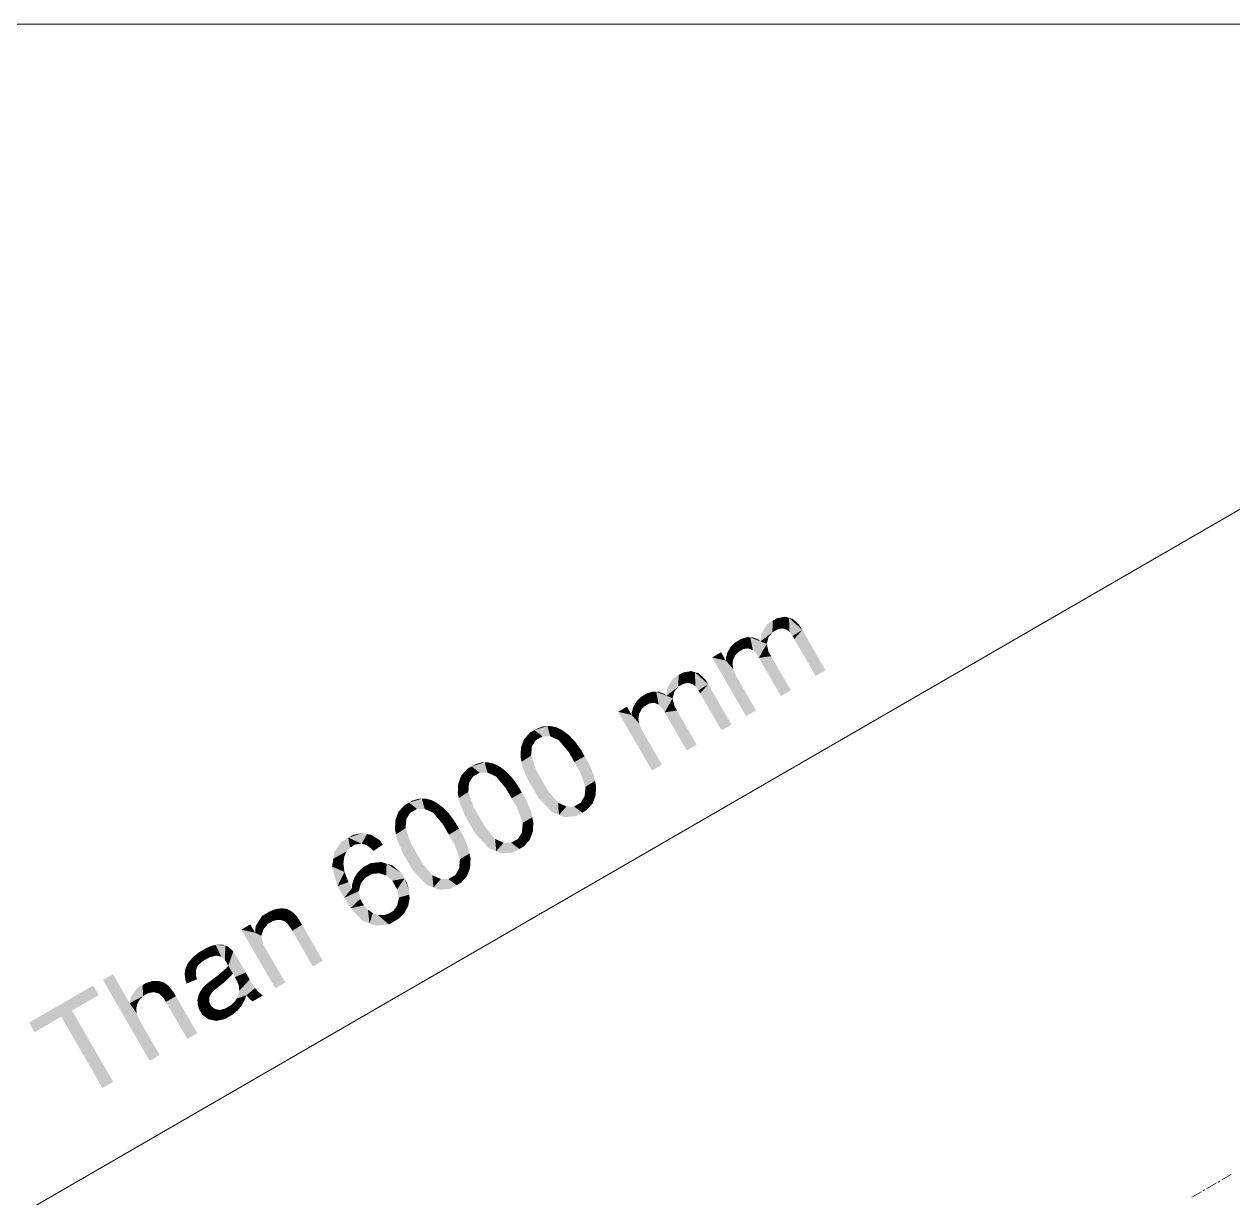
# Model space of a CAD drawing. Header units: millimetres. Extents: x 2 to 579, y 1 to 405.
# Drawn here: x 238.92 to 256.38, y 116.61 to 133.56 of the extents above; entities that cross this region are included whole.
import ezdxf

# ---------------------------------------------------------------- set-up
doc = ezdxf.new("R2010")
doc.units = ezdxf.units.MM
doc.linetypes.add('XKITLINE00', pattern=[0])
doc.layers.add('LinkedObject', color=7, linetype='Continuous', lineweight=0)

# ---------------------------------------------------------------- blocks, each defined once
blk = doc.blocks.new('*A4')
at = {"layer": 'LinkedObject'}
for points in [[(249.736, 124.946), (249.559, 124.647), (249.655, 124.899)], [(249.73, 124.778), (249.559, 124.647), (249.736, 124.946)], [(249.655, 124.899), (249.559, 124.647), (249.567, 124.75)], [(249.73, 124.778), (249.736, 124.946), (249.775, 124.803)], [(249.799, 124.982), (249.849, 124.831), (249.736, 124.946)], [(249.736, 124.946), (249.849, 124.831), (249.799, 124.818)], [(249.775, 124.803), (249.736, 124.946), (249.799, 124.818)], [(249.97, 124.988), (249.799, 124.982), (249.916, 125.004)], [(249.899, 124.829), (249.799, 124.982), (249.97, 124.988)], [(249.849, 124.831), (249.799, 124.982), (249.874, 124.83)], [(249.874, 124.83), (249.799, 124.982), (249.899, 124.829)], [(249.97, 124.988), (249.942, 124.813), (249.899, 124.829)], [(249.942, 124.813), (249.97, 124.988), (249.96, 124.798)], [(249.96, 124.798), (249.97, 124.988), (249.978, 124.783)], [(250.12, 124.885), (249.97, 124.988), (250.024, 124.973)], [(250.162, 124.813), (249.97, 124.988), (250.12, 124.885)], [(250.021, 124.725), (249.97, 124.988), (250.162, 124.813)], [(249.978, 124.783), (249.97, 124.988), (250.021, 124.725)], [(249.282, 124.684), (249.385, 124.546), (249.235, 124.657)], [(249.37, 124.709), (249.385, 124.546), (249.282, 124.684)], [(249.411, 124.707), (249.385, 124.546), (249.37, 124.709)], [(249.411, 124.707), (249.417, 124.532), (249.385, 124.546)], [(249.417, 124.532), (249.411, 124.707), (249.448, 124.519)], [(249.527, 124.675), (249.411, 124.707), (249.453, 124.705)], [(249.559, 124.647), (249.411, 124.707), (249.527, 124.675)], [(249.507, 124.457), (249.411, 124.707), (249.559, 124.647)], [(249.448, 124.519), (249.411, 124.707), (249.507, 124.457)], [(249.673, 124.705), (249.559, 124.647), (249.73, 124.778)], [(249.661, 124.658), (249.559, 124.647), (249.673, 124.705)], [(250.162, 124.813), (250.046, 124.682), (250.021, 124.725)], [(250.046, 124.682), (250.162, 124.813), (250.354, 124.148)], [(250.354, 124.148), (250.162, 124.813), (250.498, 124.231)], [(249.106, 124.532), (249.06, 124.413), (249.084, 124.494)], [(249.197, 124.448), (249.06, 124.413), (249.106, 124.532)], [(249.128, 124.57), (249.244, 124.497), (249.106, 124.532)], [(249.106, 124.532), (249.244, 124.497), (249.197, 124.448)], [(249.192, 124.632), (249.244, 124.497), (249.128, 124.57)], [(249.314, 124.537), (249.192, 124.632), (249.235, 124.657)], [(249.244, 124.497), (249.192, 124.632), (249.274, 124.514)], [(249.274, 124.514), (249.192, 124.632), (249.314, 124.537)], [(249.235, 124.657), (249.385, 124.546), (249.314, 124.537)], [(249.507, 124.457), (249.559, 124.647), (249.535, 124.409)], [(249.649, 124.612), (249.535, 124.409), (249.559, 124.647)], [(249.674, 124.499), (249.535, 124.409), (249.649, 124.612)], [(249.712, 124.434), (249.535, 124.409), (249.674, 124.499)], [(249.559, 124.647), (249.661, 124.658), (249.649, 124.612)], [(249.058, 124.371), (248.86, 124.415), (248.989, 124.49)], [(248.86, 124.415), (249.058, 124.371), (249.35, 123.568)], [(249.165, 124.387), (249.058, 124.371), (249.06, 124.413)], [(249.154, 124.319), (249.058, 124.371), (249.165, 124.387)], [(249.206, 124.149), (249.494, 123.651), (249.058, 124.371)], [(249.206, 124.149), (249.058, 124.371), (249.167, 124.244)], [(249.167, 124.244), (249.058, 124.371), (249.161, 124.281)], [(249.161, 124.281), (249.058, 124.371), (249.154, 124.319)], [(249.35, 123.568), (249.058, 124.371), (249.494, 123.651)], [(249.181, 124.418), (249.06, 124.413), (249.197, 124.448)], [(249.165, 124.387), (249.06, 124.413), (249.181, 124.418)], [(249.535, 124.409), (249.712, 124.434), (249.853, 123.858)], [(249.853, 123.858), (249.712, 124.434), (249.997, 123.941)], [(248.376, 124.16), (248.2, 123.861), (248.296, 124.114)], [(248.371, 123.992), (248.2, 123.861), (248.376, 124.16)], [(248.371, 123.992), (248.376, 124.16), (248.415, 124.018)], [(248.439, 124.197), (248.49, 124.045), (248.376, 124.16)], [(248.376, 124.16), (248.49, 124.045), (248.44, 124.032)], [(248.415, 124.018), (248.376, 124.16), (248.44, 124.032)], [(248.611, 124.203), (248.439, 124.197), (248.556, 124.218)], [(248.54, 124.043), (248.439, 124.197), (248.611, 124.203)], [(248.49, 124.045), (248.439, 124.197), (248.515, 124.044)], [(248.515, 124.044), (248.439, 124.197), (248.54, 124.043)], [(248.611, 124.203), (248.583, 124.027), (248.54, 124.043)], [(248.583, 124.027), (248.611, 124.203), (248.601, 124.012)], [(248.601, 124.012), (248.611, 124.203), (248.619, 123.998)], [(248.761, 124.1), (248.611, 124.203), (248.665, 124.187)], [(248.803, 124.027), (248.611, 124.203), (248.761, 124.1)], [(248.661, 123.94), (248.611, 124.203), (248.803, 124.027)], [(248.619, 123.998), (248.611, 124.203), (248.661, 123.94)], [(248.296, 124.114), (248.2, 123.861), (248.207, 123.964)], [(248.314, 123.919), (248.2, 123.861), (248.371, 123.992)], [(248.803, 124.027), (248.686, 123.896), (248.661, 123.94)], [(248.686, 123.896), (248.803, 124.027), (248.995, 123.363)], [(248.995, 123.363), (248.803, 124.027), (249.139, 123.446)], [(247.833, 123.846), (247.885, 123.711), (247.769, 123.784)], [(247.955, 123.751), (247.833, 123.846), (247.875, 123.871)], [(247.885, 123.711), (247.833, 123.846), (247.915, 123.728)], [(247.915, 123.728), (247.833, 123.846), (247.955, 123.751)], [(247.922, 123.898), (248.026, 123.761), (247.875, 123.871)], [(247.875, 123.871), (248.026, 123.761), (247.955, 123.751)], [(248.011, 123.923), (248.026, 123.761), (247.922, 123.898)], [(248.052, 123.921), (248.026, 123.761), (248.011, 123.923)], [(248.052, 123.921), (248.057, 123.747), (248.026, 123.761)], [(248.057, 123.747), (248.052, 123.921), (248.089, 123.733)], [(248.167, 123.889), (248.052, 123.921), (248.093, 123.919)], [(248.2, 123.861), (248.052, 123.921), (248.167, 123.889)], [(248.148, 123.671), (248.052, 123.921), (248.2, 123.861)], [(248.089, 123.733), (248.052, 123.921), (248.148, 123.671)], [(248.148, 123.671), (248.2, 123.861), (248.175, 123.623)], [(248.289, 123.826), (248.175, 123.623), (248.2, 123.861)], [(248.315, 123.714), (248.175, 123.623), (248.289, 123.826)], [(248.302, 123.873), (248.2, 123.861), (248.314, 123.919)], [(248.2, 123.861), (248.302, 123.873), (248.289, 123.826)], [(247.698, 123.585), (247.501, 123.63), (247.63, 123.704)], [(247.501, 123.63), (247.698, 123.585), (247.991, 122.782)], [(247.805, 123.601), (247.698, 123.585), (247.7, 123.628)], [(247.747, 123.746), (247.7, 123.628), (247.724, 123.708)], [(247.838, 123.663), (247.7, 123.628), (247.747, 123.746)], [(247.822, 123.632), (247.7, 123.628), (247.838, 123.663)], [(247.805, 123.601), (247.7, 123.628), (247.822, 123.632)], [(247.769, 123.784), (247.885, 123.711), (247.747, 123.746)], [(247.747, 123.746), (247.885, 123.711), (247.838, 123.663)], [(248.353, 123.648), (248.175, 123.623), (248.315, 123.714)], [(248.175, 123.623), (248.353, 123.648), (248.493, 123.073)], [(248.493, 123.073), (248.353, 123.648), (248.637, 123.156)], [(247.795, 123.533), (247.698, 123.585), (247.805, 123.601)], [(247.847, 123.363), (248.135, 122.865), (247.698, 123.585)], [(247.847, 123.363), (247.698, 123.585), (247.807, 123.458)], [(247.807, 123.458), (247.698, 123.585), (247.801, 123.496)], [(247.801, 123.496), (247.698, 123.585), (247.795, 123.533)], [(247.991, 122.782), (247.698, 123.585), (248.135, 122.865)], [(246.229, 123.33), (246.311, 123.218), (246.143, 123.234)], [(246.293, 123.366), (246.311, 123.218), (246.229, 123.33)], [(246.48, 123.424), (246.293, 123.366), (246.433, 123.422)], [(246.522, 123.276), (246.293, 123.366), (246.48, 123.424)], [(246.433, 123.422), (246.293, 123.366), (246.34, 123.393)], [(246.293, 123.366), (246.41, 123.275), (246.36, 123.246)], [(246.41, 123.275), (246.293, 123.366), (246.522, 123.276)], [(246.311, 123.218), (246.293, 123.366), (246.36, 123.246)], [(246.526, 123.425), (246.583, 123.248), (246.48, 123.424)], [(246.48, 123.424), (246.583, 123.248), (246.522, 123.276)], [(246.616, 123.405), (246.583, 123.248), (246.526, 123.425)], [(246.66, 123.382), (246.583, 123.248), (246.616, 123.405)], [(246.66, 123.382), (246.644, 123.22), (246.583, 123.248)], [(246.703, 123.36), (246.644, 123.22), (246.66, 123.382)], [(246.79, 123.294), (246.644, 123.22), (246.703, 123.36)], [(246.832, 123.25), (246.644, 123.22), (246.79, 123.294)], [(246.099, 123.118), (246.251, 123.071), (246.092, 122.984)], [(246.256, 123.13), (246.099, 123.118), (246.121, 123.176)], [(246.251, 123.071), (246.099, 123.118), (246.256, 123.13)], [(246.143, 123.234), (246.311, 123.218), (246.121, 123.176)], [(246.121, 123.176), (246.311, 123.218), (246.256, 123.13)], [(246.832, 123.25), (246.788, 123.048), (246.644, 123.22)], [(246.875, 123.207), (246.788, 123.048), (246.832, 123.25)], [(246.968, 123.076), (246.788, 123.048), (246.875, 123.207)], [(246.092, 122.984), (246.251, 123.071), (246.107, 122.908)], [(246.107, 122.908), (246.251, 123.071), (246.245, 122.997)], [(246.245, 122.997), (246.198, 122.653), (246.107, 122.908)], [(246.322, 122.778), (246.198, 122.653), (246.245, 122.997)], [(246.968, 123.076), (246.871, 122.904), (246.788, 123.048)], [(247.018, 122.989), (246.871, 122.904), (246.968, 123.076)], [(247.018, 122.989), (246.954, 122.76), (246.871, 122.904)], [(247.078, 122.886), (246.954, 122.76), (247.018, 122.989)], [(245.322, 122.805), (245.404, 122.693), (245.236, 122.71)], [(245.386, 122.842), (245.404, 122.693), (245.322, 122.805)], [(245.573, 122.9), (245.386, 122.842), (245.526, 122.898)], [(245.615, 122.752), (245.386, 122.842), (245.573, 122.9)], [(245.526, 122.898), (245.386, 122.842), (245.433, 122.869)], [(245.386, 122.842), (245.503, 122.751), (245.453, 122.722)], [(245.503, 122.751), (245.386, 122.842), (245.615, 122.752)], [(245.404, 122.693), (245.386, 122.842), (245.453, 122.722)], [(245.619, 122.901), (245.676, 122.724), (245.573, 122.9)], [(245.573, 122.9), (245.676, 122.724), (245.615, 122.752)], [(245.709, 122.88), (245.676, 122.724), (245.619, 122.901)], [(245.753, 122.858), (245.676, 122.724), (245.709, 122.88)], [(245.753, 122.858), (245.737, 122.696), (245.676, 122.724)], [(245.796, 122.836), (245.737, 122.696), (245.753, 122.858)], [(245.883, 122.77), (245.737, 122.696), (245.796, 122.836)], [(245.925, 122.726), (245.737, 122.696), (245.883, 122.77)], [(246.107, 122.908), (246.198, 122.653), (246.122, 122.832)], [(246.198, 122.653), (246.322, 122.778), (246.257, 122.549)], [(246.257, 122.549), (246.322, 122.778), (246.405, 122.634)], [(246.954, 122.76), (247.078, 122.886), (247.031, 122.549)], [(247.031, 122.549), (247.078, 122.886), (247.168, 122.632)], [(247.168, 122.632), (247.078, 122.886), (247.153, 122.708)], [(245.192, 122.593), (245.344, 122.547), (245.185, 122.459)], [(245.349, 122.606), (245.192, 122.593), (245.214, 122.652)], [(245.344, 122.547), (245.192, 122.593), (245.349, 122.606)], [(245.236, 122.71), (245.404, 122.693), (245.214, 122.652)], [(245.214, 122.652), (245.404, 122.693), (245.349, 122.606)], [(245.925, 122.726), (245.881, 122.524), (245.737, 122.696)], [(245.968, 122.682), (245.881, 122.524), (245.925, 122.726)], [(246.061, 122.552), (245.881, 122.524), (245.968, 122.682)], [(246.405, 122.634), (246.353, 122.385), (246.257, 122.549)], [(246.488, 122.49), (246.353, 122.385), (246.405, 122.634)], [(247.168, 122.632), (247.025, 122.482), (247.031, 122.549)], [(247.184, 122.557), (247.025, 122.482), (247.168, 122.632)], [(245.185, 122.459), (245.344, 122.547), (245.2, 122.384)], [(245.2, 122.384), (245.344, 122.547), (245.338, 122.472)], [(245.338, 122.472), (245.291, 122.129), (245.2, 122.384)], [(245.415, 122.254), (245.291, 122.129), (245.338, 122.472)], [(246.061, 122.552), (245.964, 122.38), (245.881, 122.524)], [(246.111, 122.465), (245.964, 122.38), (246.061, 122.552)], [(246.111, 122.465), (246.047, 122.236), (245.964, 122.38)], [(246.171, 122.362), (246.047, 122.236), (246.111, 122.465)], [(246.488, 122.49), (246.648, 122.14), (246.353, 122.385)], [(246.632, 122.318), (246.648, 122.14), (246.488, 122.49)], [(247.155, 122.364), (246.964, 122.32), (247.019, 122.415)], [(247.025, 122.482), (247.177, 122.423), (247.019, 122.415)], [(247.019, 122.415), (247.177, 122.423), (247.155, 122.364)], [(247.177, 122.423), (247.025, 122.482), (247.184, 122.557)], [(244.415, 122.281), (244.497, 122.169), (244.329, 122.186)], [(244.479, 122.318), (244.497, 122.169), (244.415, 122.281)], [(244.666, 122.375), (244.479, 122.318), (244.619, 122.374)], [(244.708, 122.228), (244.479, 122.318), (244.666, 122.375)], [(244.619, 122.374), (244.479, 122.318), (244.526, 122.345)], [(244.479, 122.318), (244.596, 122.227), (244.546, 122.198)], [(244.596, 122.227), (244.479, 122.318), (244.708, 122.228)], [(244.497, 122.169), (244.479, 122.318), (244.546, 122.198)], [(244.712, 122.377), (244.769, 122.2), (244.666, 122.375)], [(244.666, 122.375), (244.769, 122.2), (244.708, 122.228)], [(244.802, 122.356), (244.769, 122.2), (244.712, 122.377)], [(244.846, 122.334), (244.769, 122.2), (244.802, 122.356)], [(244.846, 122.334), (244.83, 122.172), (244.769, 122.2)], [(244.889, 122.311), (244.83, 122.172), (244.846, 122.334)], [(244.976, 122.245), (244.83, 122.172), (244.889, 122.311)], [(245.018, 122.202), (244.83, 122.172), (244.976, 122.245)], [(245.2, 122.384), (245.291, 122.129), (245.215, 122.308)], [(245.291, 122.129), (245.415, 122.254), (245.35, 122.025)], [(245.35, 122.025), (245.415, 122.254), (245.498, 122.11)], [(246.047, 122.236), (246.171, 122.362), (246.124, 122.025)], [(246.124, 122.025), (246.171, 122.362), (246.261, 122.108)], [(246.261, 122.108), (246.171, 122.362), (246.246, 122.184)], [(246.353, 122.385), (246.648, 122.14), (246.548, 122.18)], [(246.648, 122.14), (246.632, 122.318), (246.694, 122.29)], [(246.755, 122.262), (246.648, 122.14), (246.694, 122.29)], [(246.755, 122.262), (246.983, 122.173), (246.648, 122.14)], [(246.865, 122.262), (246.983, 122.173), (246.755, 122.262)], [(246.983, 122.173), (246.865, 122.262), (246.914, 122.291)], [(246.964, 122.32), (246.983, 122.173), (246.914, 122.291)], [(247.133, 122.306), (246.964, 122.32), (247.155, 122.364)], [(247.047, 122.21), (246.964, 122.32), (247.133, 122.306)], [(246.983, 122.173), (246.964, 122.32), (247.047, 122.21)], [(244.285, 122.069), (244.437, 122.023), (244.278, 121.935)], [(244.442, 122.082), (244.285, 122.069), (244.307, 122.128)], [(244.437, 122.023), (244.285, 122.069), (244.442, 122.082)], [(244.329, 122.186), (244.497, 122.169), (244.307, 122.128)], [(244.307, 122.128), (244.497, 122.169), (244.442, 122.082)], [(245.018, 122.202), (244.974, 122), (244.83, 122.172)], [(245.061, 122.158), (244.974, 122), (245.018, 122.202)], [(245.154, 122.028), (244.974, 122), (245.061, 122.158)], [(245.498, 122.11), (245.446, 121.861), (245.35, 122.025)], [(245.581, 121.966), (245.446, 121.861), (245.498, 122.11)], [(246.261, 122.108), (246.118, 121.958), (246.124, 122.025)], [(246.277, 122.033), (246.118, 121.958), (246.261, 122.108)], [(246.648, 122.14), (246.983, 122.173), (246.731, 122.108)], [(246.731, 122.108), (246.983, 122.173), (246.898, 122.124)], [(243.808, 121.879), (243.604, 121.812), (243.673, 121.852)], [(243.875, 121.866), (243.604, 121.812), (243.808, 121.879)], [(244.278, 121.935), (244.437, 122.023), (244.293, 121.859)], [(244.293, 121.859), (244.437, 122.023), (244.431, 121.948)], [(244.431, 121.948), (244.384, 121.605), (244.293, 121.859)], [(244.508, 121.73), (244.384, 121.605), (244.431, 121.948)], [(245.154, 122.028), (245.057, 121.855), (244.974, 122)], [(245.204, 121.941), (245.057, 121.855), (245.154, 122.028)], [(245.204, 121.941), (245.14, 121.712), (245.057, 121.855)], [(245.264, 121.838), (245.14, 121.712), (245.204, 121.941)], [(245.581, 121.966), (245.741, 121.616), (245.446, 121.861)], [(245.725, 121.794), (245.741, 121.616), (245.581, 121.966)], [(246.248, 121.84), (246.057, 121.795), (246.112, 121.891)], [(246.118, 121.958), (246.27, 121.899), (246.112, 121.891)], [(246.112, 121.891), (246.27, 121.899), (246.248, 121.84)], [(246.27, 121.899), (246.118, 121.958), (246.277, 122.033)], [(243.604, 121.812), (243.387, 121.508), (243.511, 121.759)], [(243.629, 121.669), (243.387, 121.508), (243.604, 121.812)], [(243.511, 121.759), (243.387, 121.508), (243.403, 121.607)], [(243.796, 121.725), (243.604, 121.812), (243.875, 121.866)], [(243.604, 121.812), (243.706, 121.714), (243.663, 121.689)], [(243.706, 121.714), (243.604, 121.812), (243.796, 121.725)], [(243.629, 121.669), (243.604, 121.812), (243.663, 121.689)], [(243.796, 121.725), (243.875, 121.866), (243.843, 121.711)], [(243.875, 121.866), (243.871, 121.702), (243.843, 121.711)], [(243.871, 121.702), (243.875, 121.866), (243.934, 121.656)], [(244.056, 121.776), (243.875, 121.866), (243.941, 121.852)], [(243.934, 121.656), (243.875, 121.866), (244.056, 121.776)], [(243.934, 121.656), (244.056, 121.776), (243.968, 121.619)], [(243.968, 121.619), (244.056, 121.776), (244.104, 121.713)], [(244.293, 121.859), (244.384, 121.605), (244.308, 121.784)], [(244.384, 121.605), (244.508, 121.73), (244.443, 121.501)], [(244.443, 121.501), (244.508, 121.73), (244.591, 121.586)], [(245.14, 121.712), (245.264, 121.838), (245.217, 121.501)], [(245.217, 121.501), (245.264, 121.838), (245.354, 121.584)], [(245.354, 121.584), (245.264, 121.838), (245.339, 121.66)], [(245.446, 121.861), (245.741, 121.616), (245.641, 121.656)], [(245.741, 121.616), (245.725, 121.794), (245.787, 121.766)], [(245.848, 121.738), (245.741, 121.616), (245.787, 121.766)], [(245.848, 121.738), (246.076, 121.649), (245.741, 121.616)], [(245.958, 121.738), (246.076, 121.649), (245.848, 121.738)], [(246.076, 121.649), (245.958, 121.738), (246.007, 121.767)], [(246.057, 121.795), (246.076, 121.649), (246.007, 121.767)], [(246.226, 121.781), (246.057, 121.795), (246.248, 121.84)], [(246.14, 121.686), (246.057, 121.795), (246.226, 121.781)], [(246.076, 121.649), (246.057, 121.795), (246.14, 121.686)], [(243.545, 121.537), (243.369, 121.395), (243.387, 121.508)], [(243.533, 121.434), (243.369, 121.395), (243.545, 121.537)], [(243.58, 121.615), (243.387, 121.508), (243.629, 121.669)], [(243.564, 121.581), (243.387, 121.508), (243.58, 121.615)], [(243.387, 121.508), (243.564, 121.581), (243.545, 121.537)], [(244.591, 121.586), (244.539, 121.336), (244.443, 121.501)], [(244.674, 121.442), (244.539, 121.336), (244.591, 121.586)], [(245.354, 121.584), (245.211, 121.434), (245.217, 121.501)], [(245.37, 121.508), (245.211, 121.434), (245.354, 121.584)], [(245.741, 121.616), (246.076, 121.649), (245.824, 121.584)], [(245.824, 121.584), (246.076, 121.649), (245.991, 121.6)], [(243.541, 121.375), (243.369, 121.395), (243.533, 121.434)], [(243.549, 121.317), (243.449, 121.113), (243.369, 121.395)], [(243.549, 121.317), (243.369, 121.395), (243.541, 121.375)], [(243.81, 121.378), (243.895, 121.259), (243.742, 121.313)], [(243.944, 121.287), (243.81, 121.378), (243.851, 121.402)], [(243.895, 121.259), (243.81, 121.378), (243.944, 121.287)], [(243.923, 121.443), (244.046, 121.299), (243.851, 121.402)], [(243.851, 121.402), (244.046, 121.299), (243.944, 121.287)], [(244.076, 121.461), (244.046, 121.299), (243.923, 121.443)], [(244.157, 121.437), (244.046, 121.299), (244.076, 121.461)], [(244.046, 121.299), (244.157, 121.437), (244.098, 121.283)], [(244.157, 121.437), (244.151, 121.267), (244.098, 121.283)], [(244.151, 121.267), (244.157, 121.437), (244.238, 121.19)], [(244.367, 121.306), (244.157, 121.437), (244.238, 121.414)], [(244.416, 121.222), (244.157, 121.437), (244.367, 121.306)], [(244.238, 121.19), (244.157, 121.437), (244.416, 121.222)], [(244.674, 121.442), (244.834, 121.092), (244.539, 121.336)], [(244.818, 121.27), (244.834, 121.092), (244.674, 121.442)], [(245.341, 121.316), (245.15, 121.271), (245.205, 121.367)], [(245.211, 121.434), (245.363, 121.374), (245.205, 121.367)], [(245.205, 121.367), (245.363, 121.374), (245.341, 121.316)], [(245.363, 121.374), (245.211, 121.434), (245.37, 121.508)], [(243.607, 121.17), (243.449, 121.113), (243.549, 121.317)], [(243.716, 121.272), (243.657, 121.082), (243.689, 121.232)], [(243.846, 121.23), (243.657, 121.082), (243.716, 121.272)], [(243.689, 121.232), (243.657, 121.082), (243.66, 121.136)], [(243.784, 121.148), (243.657, 121.082), (243.846, 121.23)], [(243.742, 121.313), (243.895, 121.259), (243.716, 121.272)], [(243.716, 121.272), (243.895, 121.259), (243.846, 121.23)], [(244.238, 121.19), (244.416, 121.222), (244.273, 121.129)], [(244.416, 121.222), (244.31, 121.066), (244.273, 121.129)], [(244.31, 121.066), (244.416, 121.222), (244.335, 120.947)], [(244.335, 120.947), (244.416, 121.222), (244.486, 120.99)], [(244.483, 121.051), (244.416, 121.222), (244.448, 121.167)], [(244.486, 120.99), (244.416, 121.222), (244.483, 121.051)], [(244.539, 121.336), (244.834, 121.092), (244.734, 121.132)], [(244.834, 121.092), (244.818, 121.27), (244.88, 121.242)], [(244.941, 121.214), (244.834, 121.092), (244.88, 121.242)], [(244.941, 121.214), (245.169, 121.125), (244.834, 121.092)], [(245.051, 121.214), (245.169, 121.125), (244.941, 121.214)], [(245.169, 121.125), (245.051, 121.214), (245.1, 121.243)], [(245.15, 121.271), (245.169, 121.125), (245.1, 121.243)], [(245.319, 121.257), (245.15, 121.271), (245.341, 121.316)], [(245.233, 121.162), (245.15, 121.271), (245.319, 121.257)], [(245.169, 121.125), (245.15, 121.271), (245.233, 121.162)], [(243.607, 121.17), (243.546, 120.943), (243.449, 121.113)], [(243.657, 121.082), (243.546, 120.943), (243.607, 121.17)], [(243.546, 120.943), (243.657, 121.082), (243.756, 121.039)], [(243.756, 121.039), (243.634, 120.792), (243.546, 120.943)], [(243.775, 120.927), (243.634, 120.792), (243.756, 121.039)], [(243.77, 121.093), (243.657, 121.082), (243.784, 121.148)], [(243.657, 121.082), (243.77, 121.093), (243.756, 121.039)], [(244.834, 121.092), (245.169, 121.125), (244.917, 121.059)], [(244.917, 121.059), (245.169, 121.125), (245.084, 121.076)], [(243.634, 120.792), (243.775, 120.927), (243.808, 120.871)], [(243.83, 120.834), (243.634, 120.792), (243.808, 120.871)], [(243.83, 120.834), (243.911, 120.574), (243.634, 120.792)], [(243.887, 120.772), (243.911, 120.574), (243.83, 120.834)], [(244.44, 120.77), (244.255, 120.754), (244.312, 120.836)], [(244.324, 120.892), (244.467, 120.819), (244.312, 120.836)], [(244.312, 120.836), (244.467, 120.819), (244.44, 120.77)], [(244.486, 120.99), (244.324, 120.892), (244.335, 120.947)], [(244.49, 120.929), (244.324, 120.892), (244.486, 120.99)], [(244.467, 120.819), (244.324, 120.892), (244.49, 120.929)], [(242.447, 120.733), (242.265, 120.535), (242.359, 120.683)], [(242.442, 120.565), (242.265, 120.535), (242.447, 120.733)], [(242.442, 120.565), (242.447, 120.733), (242.488, 120.592)], [(242.485, 120.755), (242.574, 120.624), (242.447, 120.733)], [(242.447, 120.733), (242.574, 120.624), (242.516, 120.608)], [(242.488, 120.592), (242.447, 120.733), (242.516, 120.608)], [(242.563, 120.782), (242.574, 120.624), (242.485, 120.755)], [(242.603, 120.787), (242.574, 120.624), (242.563, 120.782)], [(242.574, 120.624), (242.603, 120.787), (242.602, 120.623)], [(242.603, 120.787), (242.631, 120.623), (242.602, 120.623)], [(242.712, 120.783), (242.603, 120.787), (242.643, 120.792)], [(242.741, 120.77), (242.603, 120.787), (242.712, 120.783)], [(242.681, 120.605), (242.603, 120.787), (242.741, 120.77)], [(242.631, 120.623), (242.603, 120.787), (242.681, 120.605)], [(242.741, 120.77), (242.702, 120.588), (242.681, 120.605)], [(242.769, 120.757), (242.702, 120.588), (242.741, 120.77)], [(242.822, 120.717), (242.702, 120.588), (242.769, 120.757)], [(242.702, 120.588), (242.822, 120.717), (242.723, 120.571)], [(242.723, 120.571), (242.822, 120.717), (242.846, 120.69)], [(242.846, 120.69), (242.769, 120.511), (242.723, 120.571)], [(242.862, 120.672), (242.769, 120.511), (242.846, 120.69)], [(242.906, 120.605), (242.769, 120.511), (242.862, 120.672)], [(243.634, 120.792), (243.911, 120.574), (243.816, 120.607)], [(243.922, 120.747), (243.911, 120.574), (243.887, 120.772)], [(243.911, 120.574), (243.922, 120.747), (243.957, 120.722)], [(243.957, 120.722), (244.191, 120.559), (243.911, 120.574)], [(244.031, 120.696), (244.191, 120.559), (243.957, 120.722)], [(244.07, 120.694), (244.191, 120.559), (244.031, 120.696)], [(244.108, 120.693), (244.191, 120.559), (244.07, 120.694)], [(244.178, 120.709), (244.28, 120.611), (244.108, 120.693)], [(244.108, 120.693), (244.28, 120.611), (244.191, 120.559)], [(244.28, 120.611), (244.178, 120.709), (244.209, 120.728)], [(244.255, 120.754), (244.28, 120.611), (244.209, 120.728)], [(244.413, 120.721), (244.255, 120.754), (244.44, 120.77)], [(244.333, 120.642), (244.255, 120.754), (244.413, 120.721)], [(244.28, 120.611), (244.255, 120.754), (244.333, 120.642)], [(242.258, 120.439), (242.059, 120.484), (242.189, 120.559)], [(242.059, 120.484), (242.425, 120.183), (242.549, 119.637)], [(242.425, 120.183), (242.059, 120.484), (242.378, 120.264)], [(242.347, 120.394), (242.059, 120.484), (242.258, 120.439)], [(242.378, 120.264), (242.059, 120.484), (242.347, 120.394)], [(242.265, 120.535), (242.38, 120.491), (242.258, 120.439)], [(242.258, 120.439), (242.38, 120.491), (242.347, 120.394)], [(242.38, 120.491), (242.265, 120.535), (242.442, 120.565)], [(242.906, 120.605), (242.794, 120.467), (242.769, 120.511)], [(242.935, 120.555), (242.794, 120.467), (242.906, 120.605)], [(242.794, 120.467), (242.935, 120.555), (243.092, 119.951)], [(243.092, 119.951), (242.935, 120.555), (243.236, 120.034)], [(243.911, 120.574), (244.191, 120.559), (244.006, 120.541)], [(241.444, 120.154), (241.324, 120.044), (241.357, 120.083)], [(241.496, 120.025), (241.324, 120.044), (241.444, 120.154)], [(241.499, 120.185), (241.601, 120.085), (241.444, 120.154)], [(241.496, 120.025), (241.444, 120.154), (241.546, 120.054)], [(241.546, 120.054), (241.444, 120.154), (241.601, 120.085)], [(241.689, 120.262), (241.499, 120.185), (241.648, 120.255)], [(241.696, 120.108), (241.499, 120.185), (241.689, 120.262)], [(241.648, 120.255), (241.499, 120.185), (241.553, 120.217)], [(241.601, 120.085), (241.499, 120.185), (241.696, 120.108)], [(241.799, 120.265), (241.689, 120.262), (241.731, 120.268)], [(241.826, 120.255), (241.689, 120.262), (241.799, 120.265)], [(241.696, 120.108), (241.689, 120.262), (241.738, 120.1)], [(241.738, 120.1), (241.689, 120.262), (241.768, 120.094)], [(241.689, 120.262), (241.824, 120.044), (241.768, 120.094)], [(241.826, 120.255), (241.824, 120.044), (241.689, 120.262)], [(241.853, 120.245), (241.824, 120.044), (241.826, 120.255)], [(241.904, 120.209), (241.824, 120.044), (241.853, 120.245)], [(241.927, 120.183), (241.824, 120.044), (241.904, 120.209)], [(241.824, 120.044), (241.927, 120.183), (241.942, 120.167)], [(241.824, 120.044), (241.942, 120.167), (241.849, 120)], [(241.849, 120), (241.942, 120.167), (241.852, 119.996)], [(241.852, 119.996), (241.942, 120.167), (241.862, 119.977)], [(241.862, 119.977), (241.942, 120.167), (241.87, 119.962)], [(241.87, 119.962), (241.942, 120.167), (241.936, 119.85)], [(241.983, 120.103), (241.936, 119.85), (241.942, 120.167)], [(242.549, 119.637), (242.425, 120.183), (242.693, 119.72)], [(241.417, 119.932), (241.246, 119.886), (241.431, 119.964)], [(241.252, 119.926), (241.431, 119.964), (241.246, 119.886)], [(241.291, 120.006), (241.431, 119.964), (241.252, 119.926)], [(241.324, 120.044), (241.431, 119.964), (241.291, 120.006)], [(241.431, 119.964), (241.324, 120.044), (241.496, 120.025)], [(241.87, 119.962), (241.936, 119.85), (241.838, 119.924)], [(242.011, 120.055), (241.936, 119.85), (241.983, 120.103)], [(242.011, 120.055), (241.966, 119.797), (241.936, 119.85)], [(242.122, 119.864), (241.966, 119.797), (242.011, 120.055)], [(240.445, 119.421), (240.059, 119.757), (240.203, 119.84)], [(241.246, 119.886), (241.267, 119.704), (241.24, 119.845)], [(241.24, 119.845), (241.267, 119.704), (241.251, 119.755)], [(241.404, 119.901), (241.246, 119.886), (241.417, 119.932)], [(241.404, 119.901), (241.267, 119.704), (241.246, 119.886)], [(241.404, 119.818), (241.267, 119.704), (241.404, 119.901)], [(241.267, 119.704), (241.404, 119.818), (241.418, 119.766)], [(241.724, 119.825), (241.805, 119.717), (241.643, 119.765)], [(241.838, 119.924), (241.936, 119.85), (241.724, 119.825)], [(241.724, 119.825), (241.936, 119.85), (241.805, 119.717)], [(241.805, 119.717), (241.936, 119.85), (241.906, 119.812)], [(242.122, 119.864), (241.993, 119.75), (241.966, 119.797)], [(241.993, 119.75), (242.122, 119.864), (242.023, 119.671)], [(242.023, 119.671), (242.122, 119.864), (242.179, 119.764)], [(239.612, 119.315), (238.993, 119.141), (239.919, 119.676)], [(239.612, 119.315), (239.919, 119.676), (239.999, 119.538)], [(240.059, 119.757), (240.445, 119.421), (240.735, 118.589)], [(240.631, 119.684), (240.445, 119.421), (240.555, 119.64)], [(240.641, 119.524), (240.445, 119.421), (240.631, 119.684)], [(240.555, 119.64), (240.445, 119.421), (240.462, 119.508)], [(240.678, 119.711), (240.795, 119.581), (240.631, 119.684)], [(240.631, 119.684), (240.795, 119.581), (240.715, 119.567)], [(240.641, 119.524), (240.631, 119.684), (240.673, 119.543)], [(240.673, 119.543), (240.631, 119.684), (240.715, 119.567)], [(240.77, 119.74), (240.795, 119.581), (240.678, 119.711)], [(240.815, 119.741), (240.795, 119.581), (240.77, 119.74)], [(240.815, 119.741), (240.832, 119.57), (240.795, 119.581)], [(240.861, 119.742), (240.832, 119.57), (240.815, 119.741)], [(240.832, 119.57), (240.861, 119.742), (240.87, 119.559)], [(240.974, 119.696), (240.861, 119.742), (240.94, 119.72)], [(240.87, 119.559), (240.861, 119.742), (240.974, 119.696)], [(240.974, 119.696), (240.938, 119.494), (240.87, 119.559)], [(241.007, 119.672), (240.938, 119.494), (240.974, 119.696)], [(241.077, 119.585), (240.938, 119.494), (241.007, 119.672)], [(241.504, 119.645), (241.611, 119.541), (241.466, 119.592)], [(241.528, 119.67), (241.611, 119.541), (241.504, 119.645)], [(241.546, 119.688), (241.638, 119.578), (241.528, 119.67)], [(241.611, 119.541), (241.528, 119.67), (241.624, 119.56)], [(241.624, 119.56), (241.528, 119.67), (241.638, 119.578)], [(241.604, 119.735), (241.692, 119.629), (241.546, 119.688)], [(241.546, 119.688), (241.692, 119.629), (241.638, 119.578)], [(241.643, 119.765), (241.733, 119.661), (241.604, 119.735)], [(241.604, 119.735), (241.733, 119.661), (241.692, 119.629)], [(241.643, 119.765), (241.805, 119.717), (241.733, 119.661)], [(242.257, 119.64), (242.133, 119.536), (241.988, 119.486)], [(242.01, 119.523), (242.257, 119.64), (241.988, 119.486)], [(242.01, 119.523), (242.179, 119.764), (242.257, 119.64)], [(242.029, 119.6), (242.179, 119.764), (242.01, 119.523)], [(242.179, 119.764), (242.025, 119.64), (242.023, 119.671)], [(242.025, 119.64), (242.179, 119.764), (242.029, 119.6)], [(242.133, 119.536), (242.257, 119.64), (242.154, 119.508)], [(242.154, 119.508), (242.257, 119.64), (242.277, 119.616)], [(242.277, 119.616), (242.199, 119.464), (242.154, 119.508)], [(242.297, 119.592), (242.199, 119.464), (242.277, 119.616)], [(240.591, 119.473), (240.445, 119.421), (240.641, 119.524)], [(240.572, 119.441), (240.445, 119.421), (240.591, 119.473)], [(240.554, 119.408), (240.445, 119.421), (240.572, 119.441)], [(241.113, 119.523), (240.938, 119.494), (241.077, 119.585)], [(240.938, 119.494), (241.113, 119.523), (240.969, 119.44)], [(240.969, 119.44), (241.113, 119.523), (241.279, 118.903)], [(241.279, 118.903), (241.113, 119.523), (241.423, 118.986)], [(241.439, 119.534), (241.595, 119.48), (241.425, 119.472)], [(241.425, 119.472), (241.595, 119.48), (241.426, 119.438)], [(241.426, 119.438), (241.595, 119.48), (241.594, 119.459)], [(241.594, 119.459), (241.463, 119.308), (241.426, 119.438)], [(241.426, 119.438), (241.463, 119.308), (241.427, 119.404)], [(241.596, 119.501), (241.439, 119.534), (241.452, 119.563)], [(241.595, 119.48), (241.439, 119.534), (241.596, 119.501)], [(241.466, 119.592), (241.611, 119.541), (241.452, 119.563)], [(241.452, 119.563), (241.611, 119.541), (241.596, 119.501)], [(241.603, 119.419), (241.463, 119.308), (241.594, 119.459)], [(242.035, 119.352), (241.903, 119.389), (241.967, 119.449)], [(242.133, 119.536), (241.967, 119.449), (241.988, 119.486)], [(242.113, 119.479), (241.967, 119.449), (242.133, 119.536)], [(242.063, 119.387), (241.967, 119.449), (242.113, 119.479)], [(242.035, 119.352), (241.967, 119.449), (242.063, 119.387)], [(242.297, 119.592), (242.223, 119.448), (242.199, 119.464)], [(242.345, 119.551), (242.223, 119.448), (242.297, 119.592)], [(242.223, 119.448), (242.345, 119.551), (242.372, 119.535)], [(239.612, 119.315), (239.458, 119.226), (238.993, 119.141)], [(239.458, 119.226), (239.612, 119.315), (240.053, 118.195)], [(240.053, 118.195), (239.612, 119.315), (240.208, 118.284)], [(240.445, 119.421), (240.549, 119.27), (240.582, 119.185)], [(240.549, 119.27), (240.445, 119.421), (240.544, 119.305)], [(240.544, 119.305), (240.445, 119.421), (240.54, 119.34)], [(240.54, 119.34), (240.445, 119.421), (240.554, 119.408)], [(240.735, 118.589), (240.445, 119.421), (240.582, 119.185)], [(241.427, 119.404), (241.463, 119.308), (241.446, 119.339)], [(241.463, 119.308), (241.603, 119.419), (241.614, 119.4)], [(241.631, 119.372), (241.463, 119.308), (241.614, 119.4)], [(241.463, 119.308), (241.631, 119.372), (241.494, 119.255)], [(241.494, 119.255), (241.631, 119.372), (241.582, 119.19)], [(241.582, 119.19), (241.631, 119.372), (241.639, 119.177)], [(241.639, 119.177), (241.631, 119.372), (241.68, 119.336)], [(241.68, 119.336), (241.696, 119.165), (241.639, 119.177)], [(241.713, 119.33), (241.696, 119.165), (241.68, 119.336)], [(241.746, 119.323), (241.696, 119.165), (241.713, 119.33)], [(241.696, 119.165), (241.746, 119.323), (241.823, 119.192)], [(241.893, 119.233), (241.746, 119.323), (241.82, 119.341)], [(241.823, 119.192), (241.746, 119.323), (241.893, 119.233)], [(241.862, 119.365), (241.935, 119.257), (241.82, 119.341)], [(241.82, 119.341), (241.935, 119.257), (241.893, 119.233)], [(241.903, 119.389), (241.935, 119.257), (241.862, 119.365)], [(242.006, 119.317), (241.903, 119.389), (242.035, 119.352)], [(241.935, 119.257), (241.903, 119.389), (242.006, 119.317)], [(238.993, 119.141), (239.458, 119.226), (239.073, 119.003)], [(240.611, 119.135), (240.735, 118.589), (240.582, 119.185)], [(240.735, 118.589), (240.611, 119.135), (240.879, 118.672)]]:
    blk.add_hatch(color=7, dxfattribs=at).paths.add_polyline_path(points, flags=17)
at = {"layer": 'LinkedObject', "color": 2, "linetype": 'XKITLINE00', "lineweight": 0}
blk.add_line((201.985, 133.563), (286.137, 133.563), dxfattribs=at)
at = {"layer": 'LinkedObject', "color": 6, "linetype": 'XKITLINE00', "lineweight": 0}
blk.add_line((217.851, 104.226), (259.244, 128.15), dxfattribs=at)
at = {"layer": 'LinkedObject', "color": 9, "linetype": 'XKITLINE00', "lineweight": 0}
for p, q in [((256.005, 116.743), (256.141, 116.821)), ((256.168, 116.836), (256.195, 116.852)), ((256.222, 116.868), (256.357, 116.946)), ((255.789, 116.617), (255.924, 116.696)), ((255.951, 116.711), (255.978, 116.727))]:
    blk.add_line(p, q, dxfattribs=at)

msp = doc.modelspace()

# ---------------------------------------------------------------- block references
at = {"lineweight": 0}
msp.add_blockref('*A4', (0, 0), dxfattribs=at)

doc.saveas('drawing.dxf')
